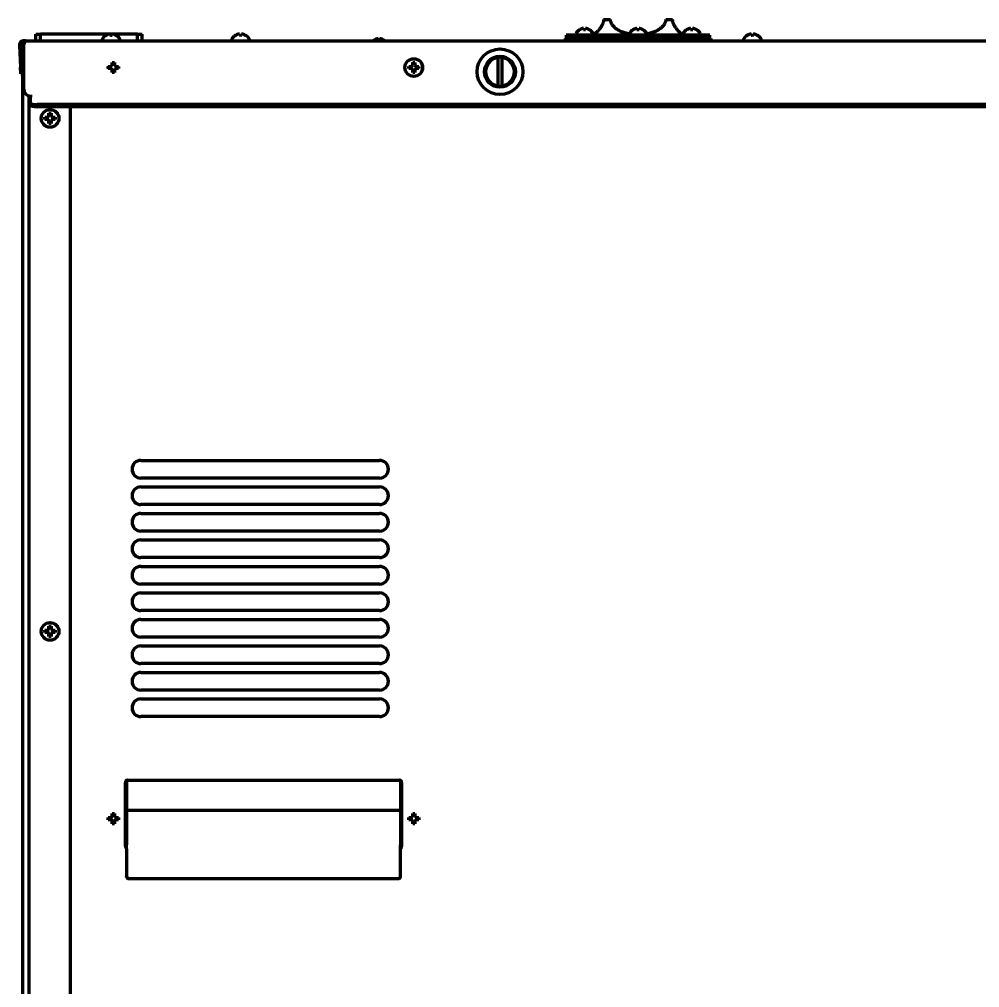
# Model space of a CAD drawing. Header units: inches. Extents: x -2983 to 7024, y 422 to 5529.
# Drawn here: x 6094.1 to 6528.7, y 3511.8 to 3950.1 of the extents above; entities that cross this region are included whole.
import ezdxf

# ---------------------------------------------------------------- set-up
doc = ezdxf.new("R2010")
doc.units = ezdxf.units.IN

msp = doc.modelspace()

# ---------------------------------------------------------------- linework, layer by layer
at = {"linetype": 'Continuous', "lineweight": 70}
for p, q in [((6358.51, 3950.09), (6361.62, 3950.09)), ((6386.62, 3950.09), (6389.74, 3950.09)), ((6347.58, 3945.34), (6347.58, 3945.37)), ((6352.18, 3945.37), (6352.18, 3945.34)), ((6371.82, 3945.34), (6371.82, 3945.37)), ((6376.42, 3945.37), (6376.42, 3945.34)), ((6396.07, 3945.34), (6396.07, 3945.37)), ((6400.67, 3945.37), (6400.67, 3945.34)), ((6097.12, 3940.39), (6096.12, 3940.39)), ((6097.12, 3940.39), (6986.12, 3940.39)), ((6101.62, 3943.39), (6103.62, 3943.39)), ((6101.62, 3940.39), (6101.62, 3943.39)), ((6134.57, 3943.39), (6103.62, 3943.39)), ((6103.62, 3940.39), (6103.62, 3943.39)), ((6131.62, 3940.99), (6131.62, 3940.79)), ((6133.32, 3942.84), (6133.32, 3942.87)), ((6136.12, 3943.39), (6135.12, 3943.39)), ((6147.62, 3943.39), (6136.68, 3943.39)), ((6137.92, 3942.87), (6137.92, 3942.84)), ((6139.62, 3940.79), (6139.62, 3940.99)), ((6147.62, 3943.39), (6149.62, 3943.39)), ((6147.62, 3940.39), (6147.62, 3943.39)), ((6149.62, 3940.39), (6149.62, 3943.39)), ((6190.22, 3940.99), (6190.22, 3940.79)), ((6191.92, 3942.84), (6191.92, 3942.87)), ((6196.52, 3942.87), (6196.52, 3942.84)), ((6198.22, 3940.79), (6198.22, 3940.99)), ((6255, 3940.87), (6255, 3940.89)), ((6256.5, 3940.87), (6256.5, 3941.27)), ((6257.25, 3941.27), (6257.25, 3940.87)), ((6258.75, 3940.89), (6258.75, 3940.87)), ((6357.62, 3941.39), (6341.12, 3941.39)), ((6341.12, 3941.39), (6341.12, 3940.39)), ((6406.62, 3942.89), (6341.62, 3942.89)), ((6341.62, 3942.89), (6341.62, 3941.39)), ((6345.88, 3943.49), (6345.88, 3943.29)), ((6353.88, 3943.29), (6353.88, 3943.49)), ((6354.12, 3943.09), (6354.12, 3942.89)), ((6407.12, 3941.39), (6357.62, 3941.39)), ((6370.12, 3943.49), (6370.12, 3943.29)), ((6378.12, 3943.29), (6378.12, 3943.49)), ((6394.12, 3942.89), (6394.12, 3943.09)), ((6394.37, 3943.49), (6394.37, 3943.29)), ((6402.37, 3943.29), (6402.37, 3943.49)), ((6406.62, 3941.39), (6406.62, 3942.89)), ((6407.12, 3940.39), (6407.12, 3941.39)), ((6421.82, 3940.99), (6421.82, 3940.79)), ((6423.52, 3942.84), (6423.52, 3942.87)), ((6428.12, 3942.87), (6428.12, 3942.84)), ((6429.82, 3940.79), (6429.82, 3940.99)), ((6094.13, 3938.29), (6094.65, 3928.39)), ((6095.13, 3938.34), (6095.64, 3928.44)), ((6095.62, 3938.89), (6096.3, 3938.89)), ((6095.62, 3938.89), (6095.62, 3935.89)), ((6095.62, 3937.29), (6096.12, 3937.29)), ((6095.62, 3928.82), (6095.62, 3937.29)), ((6096.12, 3918.39), (6096.12, 3938.39)), ((6094.8, 3925.39), (6094.65, 3928.39)), ((6095.64, 3928.44), (6095.8, 3925.44)), ((6134.32, 3928.29), (6134.32, 3928.79)), ((6134.32, 3927.79), (6134.32, 3928.29)), ((6138.92, 3928.79), (6138.92, 3928.29)), ((6138.92, 3928.29), (6138.92, 3927.79)), ((6270.32, 3928.29), (6270.32, 3928.79)), ((6270.32, 3927.79), (6270.32, 3928.29)), ((6274.92, 3928.79), (6274.92, 3928.29)), ((6274.92, 3928.29), (6274.92, 3927.79)), ((6094.8, 3925.39), (6095.8, 3925.44)), ((6095.62, 2273.89), (6095.62, 3925.41)), ((6098.42, 3915.47), (6098.42, 2614.49)), ((6099.12, 3915.89), (6099.1, 3915.89)), ((6099.1, 3915.89), (6099.1, 3915.39)), ((6099.12, 3915.89), (6099.12, 3914.93)), ((6099.12, 3912.29), (6099.12, 3914.93)), ((6099.12, 3912.29), (6099.12, 3911.32)), ((6981.12, 3911.51), (6102.12, 3911.51)), ((6981.12, 3910.54), (6102.12, 3910.54)), ((6117.32, 2612.49), (6117.32, 3910.54)), ((6105.72, 3905.29), (6105.72, 3905.79)), ((6105.72, 3904.79), (6105.72, 3905.29)), ((6110.32, 3905.79), (6110.32, 3905.29)), ((6110.32, 3905.29), (6110.32, 3904.79)), ((6149.12, 3750.49), (6257.12, 3750.49)), ((6257.12, 3742.49), (6149.12, 3742.49)), ((6149.12, 3738.49), (6257.12, 3738.49)), ((6257.12, 3730.49), (6149.12, 3730.49)), ((6149.12, 3726.49), (6257.12, 3726.49)), ((6257.12, 3718.49), (6149.12, 3718.49)), ((6149.12, 3714.49), (6257.12, 3714.49)), ((6257.12, 3706.49), (6149.12, 3706.49)), ((6149.12, 3702.49), (6257.12, 3702.49)), ((6257.12, 3694.49), (6149.12, 3694.49)), ((6149.12, 3690.49), (6257.12, 3690.49)), ((6257.12, 3682.49), (6149.12, 3682.49)), ((6149.12, 3678.49), (6257.12, 3678.49)), ((6105.72, 3673.09), (6105.72, 3673.59)), ((6105.72, 3672.59), (6105.72, 3673.09)), ((6110.32, 3673.59), (6110.32, 3673.09)), ((6110.32, 3673.09), (6110.32, 3672.59)), ((6257.12, 3670.49), (6149.12, 3670.49)), ((6149.12, 3666.49), (6257.12, 3666.49)), ((6257.12, 3658.49), (6149.12, 3658.49)), ((6149.12, 3654.49), (6257.12, 3654.49)), ((6257.12, 3646.49), (6149.12, 3646.49)), ((6149.12, 3642.49), (6257.12, 3642.49)), ((6257.12, 3634.49), (6149.12, 3634.49)), ((6142.12, 3575.74), (6142.12, 3604.74)), ((6142.62, 3605.61), (6142.62, 3576.94)), ((6143.12, 3605.74), (6266.12, 3605.74)), ((6266.62, 3605.61), (6266.62, 3576.94)), ((6267.12, 3604.74), (6267.12, 3575.74)), ((6266.62, 3592.07), (6142.62, 3592.07)), ((6134.32, 3588.29), (6134.32, 3588.79)), ((6134.32, 3587.79), (6134.32, 3588.29)), ((6138.92, 3588.79), (6138.92, 3588.29)), ((6138.92, 3588.29), (6138.92, 3587.79)), ((6270.32, 3588.29), (6270.32, 3588.79)), ((6270.32, 3587.79), (6270.32, 3588.29)), ((6274.92, 3588.79), (6274.92, 3588.29)), ((6274.92, 3588.29), (6274.92, 3587.79)), ((6142.62, 3576.93), (6142.62, 3576.5)), ((6142.62, 3574.6), (6142.62, 3576.5)), ((6266.62, 3576.93), (6266.62, 3576.5)), ((6266.62, 3574.6), (6266.62, 3576.5)), ((6142.21, 3575.03), (6142.62, 3575.45)), ((6142.23, 3575.05), (6142.6, 3575.42)), ((6142.62, 3574.6), (6142.62, 3562.22)), ((6267.05, 3575.03), (6266.62, 3575.45)), ((6266.62, 3562.22), (6266.62, 3574.6)), ((6267.02, 3575.05), (6266.65, 3575.42)), ((6142.62, 3562.19), (6142.62, 3562.22)), ((6143.62, 3561.22), (6265.62, 3561.22)), ((6143.62, 3561.19), (6265.62, 3561.19)), ((6266.62, 3562.19), (6266.62, 3562.22))]:
    msp.add_line(p, q, dxfattribs=at)
for centre, radius in [((6311.62, 3926.39), 10.33), ((6272.62, 3928.29), 4), ((6311.62, 3926.39), 7.01), ((6108.02, 3905.29), 4), ((6108.02, 3673.09), 4)]:
    msp.add_circle(centre, radius, dxfattribs=at)
for centre, radius, start, end in [((6350.07, 3941.27), 4.8, 121.3727, 149.6988), ((6349.68, 3941.27), 4.8, 30.3012, 58.6273), ((6374.32, 3941.27), 4.8, 121.3727, 149.6988), ((6373.93, 3941.27), 4.8, 30.3012, 58.6273), ((6398.57, 3941.27), 4.8, 121.3727, 149.6988), ((6398.17, 3941.27), 4.8, 30.3012, 58.6273), ((6096.12, 3938.39), 2, 90, 183), ((6103.87, 3937.64), 3.75, 126.87, 132.8332), ((6132.02, 3940.99), 0.4, 149.6988, 180), ((6132.02, 3940.79), 0.4, 180, 270), ((6135.82, 3938.77), 4.8, 121.3727, 149.6988), ((6135.43, 3938.77), 4.8, 30.3012, 58.6273), ((6139.22, 3940.79), 0.4, 270, 0), ((6139.22, 3940.99), 0.4, 0, 30.3012), ((6190.62, 3940.99), 0.4, 149.6988, 180), ((6190.62, 3940.79), 0.4, 180, 270), ((6194.42, 3938.77), 4.8, 121.3727, 149.6988), ((6194.03, 3938.77), 4.8, 30.3012, 58.6273), ((6197.82, 3940.79), 0.4, 270, 0), ((6197.82, 3940.99), 0.4, 0, 30.3012), ((6256.87, 3937.64), 3.75, 120, 132.8332), ((6256.87, 3937.64), 3.73, 103.5627, 120.1668), ((6256.87, 3937.64), 3.25, 83.3693, 96.6307), ((6256.87, 3937.64), 3.73, 59.8332, 76.4373), ((6256.87, 3937.64), 3.75, 47.1668, 60), ((6346.28, 3943.49), 0.4, 149.6988, 180), ((6346.28, 3943.29), 0.4, 180, 270), ((6353.48, 3943.29), 0.4, 270, 0), ((6353.48, 3943.49), 0.4, 0, 30.3012), ((6370.52, 3943.49), 0.4, 149.6988, 180), ((6370.52, 3943.29), 0.4, 180, 270), ((6377.72, 3943.29), 0.4, 270, 0), ((6377.72, 3943.49), 0.4, 0, 30.3012), ((6394.77, 3943.49), 0.4, 149.6988, 180), ((6394.77, 3943.29), 0.4, 180, 270), ((6401.97, 3943.29), 0.4, 270, 0), ((6401.97, 3943.49), 0.4, 0, 30.3012), ((6422.22, 3940.99), 0.4, 149.6988, 180), ((6422.22, 3940.79), 0.4, 180, 270), ((6426.02, 3938.77), 4.8, 121.3727, 149.6988), ((6425.63, 3938.77), 4.8, 30.3012, 58.6273), ((6429.42, 3940.79), 0.4, 270, 0), ((6429.42, 3940.99), 0.4, 0, 30.3012), ((6096.12, 3938.39), 1, 90, 183), ((6097.62, 3937.29), 2, 145.5637, 180), ((6311.62, 3926.39), 6.5, 98.8499, 261.1501), ((6311.62, 3926.39), 6.57, 81.2466, 98.7534), ((6311.62, 3926.39), 6.5, 278.8499, 81.1501), ((6136.62, 3928.29), 2.25, 166.9331, 193.0781), ((6136.62, 3928.29), 2.25, 347.0794, 13.1512), ((6099.12, 3918.39), 3, 180, 269.618), ((6311.62, 3926.39), 6.57, 261.2466, 278.7534), ((6149.12, 3746.49), 4, 90, 270), ((6257.12, 3746.49), 4, 270, 90), ((6149.12, 3734.49), 4, 90, 270), ((6257.12, 3734.49), 4, 270, 90), ((6149.12, 3722.49), 4, 90, 270), ((6257.12, 3722.49), 4, 270, 90), ((6149.12, 3710.49), 4, 90, 270), ((6257.12, 3710.49), 4, 270, 90), ((6149.12, 3698.49), 4, 90, 270), ((6257.12, 3698.49), 4, 270, 90), ((6149.12, 3686.49), 4, 90, 270), ((6257.12, 3686.49), 4, 270, 90), ((6149.12, 3674.49), 4, 90, 270), ((6257.12, 3674.49), 4, 270, 90), ((6149.12, 3662.49), 4, 90, 270), ((6257.12, 3662.49), 4, 270, 90), ((6149.12, 3650.49), 4, 90, 270), ((6257.12, 3650.49), 4, 270, 90), ((6149.12, 3638.49), 4, 90, 270), ((6257.12, 3638.49), 4, 270, 90), ((6143.12, 3604.74), 1, 90, 180), ((6266.12, 3604.74), 1, 0, 90), ((6143.12, 3575.74), 1, 180, 240.0005), ((6266.12, 3575.74), 1, 300.0023, 0)]:
    msp.add_arc(centre, radius, start, end, dxfattribs=at)
for centre, major_axis, ratio, start_param, end_param in [((6256.25, 3937.64), (0, -3.64), 0.707107, 3.044426, 3.23876), ((6257.5, 3937.64), (0, 3.64), 0.707107, 6.186018, 6.380352), ((6102.12, 3912.29), (-3, 0), 0.258819, 0, 1.570796), ((6102.12, 3911.32), (3, 0), 0.258819, 3.141593, 4.712389), ((6142.61, 3573.45), (0.01, 2), 0.083873, 0.008605, 0.147661), ((6266.63, 3573.45), (-0.01, 2), 0.083873, 6.135524, 6.27458), ((6143.62, 3562.22), (-1, 0), 0.999391, 0, 1.570796), ((6143.62, 3562.19), (1, 0), 0.999391, 3.141593, 4.712389), ((6265.62, 3562.22), (-1, 0), 0.999391, 1.570796, 3.141593), ((6265.62, 3562.19), (1, 0), 0.999391, 4.712389, 6.283185)]:
    msp.add_ellipse(centre, major_axis=major_axis, ratio=ratio, start_param=start_param, end_param=end_param, dxfattribs=at)
for points, knots in [([(6358.51, 3950.09), (6358.51, 3949.92), (6358.5, 3949.75), (6358.47, 3949.41), (6358.44, 3949.24), (6358.4, 3949.04), (6358.39, 3949), (6358.37, 3948.92), (6358.34, 3948.8), (6358.3, 3948.68), (6358.23, 3948.45), (6358.18, 3948.3), (6358.07, 3948.02), (6358.01, 3947.88), (6357.89, 3947.61), (6357.82, 3947.48), (6357.69, 3947.23), (6357.62, 3947.11), (6357.48, 3946.87), (6357.41, 3946.76), (6357.27, 3946.54), (6357.2, 3946.44), (6357.09, 3946.28), (6357.03, 3946.21), (6356.98, 3946.13), (6356.94, 3946.08), (6356.93, 3946.06), (6356.76, 3945.84), (6356.62, 3945.66), (6356.34, 3945.32), (6356.21, 3945.17), (6355.94, 3944.87), (6355.82, 3944.74), (6355.63, 3944.55), (6355.57, 3944.48), (6355.48, 3944.39), (6355.46, 3944.37), (6355.4, 3944.31), (6355.37, 3944.28), (6355.23, 3944.14), (6355.13, 3944.04), (6354.93, 3943.85), (6354.84, 3943.76), (6354.68, 3943.61), (6354.6, 3943.54), (6354.47, 3943.41), (6354.41, 3943.36), (6354.34, 3943.3), (6354.33, 3943.28), (6354.31, 3943.26), (6354.27, 3943.23), (6354.24, 3943.2), (6354.19, 3943.16), (6354.17, 3943.13), (6354.14, 3943.11), (6354.13, 3943.1), (6354.13, 3943.09), (6354.12, 3943.09), (6354.12, 3943.09)], [0, 0, 0, 0, 0.031276, 0.031276, 0.062553, 0.062553, 0.070372, 0.070372, 0.078191, 0.093829, 0.093829, 0.125106, 0.125106, 0.156382, 0.156382, 0.187658, 0.187658, 0.218935, 0.218935, 0.250211, 0.250211, 0.281488, 0.281488, 0.297126, 0.304945, 0.304945, 0.312764, 0.312764, 0.375317, 0.375317, 0.437869, 0.437869, 0.500422, 0.500422, 0.531699, 0.531699, 0.547337, 0.547337, 0.562975, 0.562975, 0.625528, 0.625528, 0.688081, 0.688081, 0.750633, 0.750633, 0.813186, 0.813186, 0.828824, 0.828824, 0.844463, 0.875739, 0.875739, 0.938292, 0.938292, 0.969568, 0.969568, 1, 1, 1, 1]), ([(6370.23, 3943.45), (6370.18, 3943.46), (6370.14, 3943.47), (6369.77, 3943.54), (6369.45, 3943.61), (6368.81, 3943.76), (6368.49, 3943.85), (6367.87, 3944.04), (6367.56, 3944.14), (6367.18, 3944.28), (6367.11, 3944.3), (6366.96, 3944.36), (6366.73, 3944.45), (6366.51, 3944.54), (6366.07, 3944.73), (6365.79, 3944.87), (6365.24, 3945.16), (6364.97, 3945.32), (6364.45, 3945.66), (6364.2, 3945.84), (6363.89, 3946.08), (6363.83, 3946.13), (6363.71, 3946.23), (6363.65, 3946.28), (6363.48, 3946.43), (6363.36, 3946.54), (6363.14, 3946.76), (6363.04, 3946.87), (6362.83, 3947.1), (6362.73, 3947.23), (6362.61, 3947.38), (6362.59, 3947.42), (6362.54, 3947.48), (6362.47, 3947.58), (6362.41, 3947.68), (6362.28, 3947.88), (6362.2, 3948.02), (6362.05, 3948.3), (6361.98, 3948.45), (6361.9, 3948.64), (6361.89, 3948.68), (6361.86, 3948.76), (6361.85, 3948.8), (6361.81, 3948.92), (6361.78, 3949), (6361.72, 3949.24), (6361.68, 3949.41), (6361.65, 3949.62), (6361.65, 3949.66), (6361.64, 3949.75), (6361.64, 3949.79), (6361.63, 3949.92), (6361.62, 3950.01), (6361.62, 3950.09)], [0, 0, 0, 0, 0.011084, 0.011084, 0.093494, 0.093494, 0.175903, 0.175903, 0.258313, 0.258313, 0.278915, 0.278915, 0.299518, 0.340723, 0.340723, 0.423132, 0.423132, 0.505542, 0.505542, 0.587952, 0.587952, 0.608554, 0.608554, 0.629157, 0.629157, 0.670361, 0.670361, 0.711566, 0.711566, 0.752771, 0.752771, 0.763072, 0.763072, 0.773373, 0.793976, 0.793976, 0.835181, 0.835181, 0.876386, 0.876386, 0.886687, 0.886687, 0.896988, 0.896988, 0.91759, 0.91759, 0.958795, 0.958795, 0.969096, 0.969096, 0.979398, 0.979398, 1, 1, 1, 1]), ([(6386.62, 3950.09), (6386.62, 3949.92), (6386.61, 3949.75), (6386.57, 3949.41), (6386.53, 3949.24), (6386.48, 3949.04), (6386.47, 3949), (6386.44, 3948.92), (6386.4, 3948.8), (6386.36, 3948.68), (6386.27, 3948.45), (6386.2, 3948.3), (6386.05, 3948.02), (6385.97, 3947.88), (6385.8, 3947.61), (6385.71, 3947.48), (6385.52, 3947.23), (6385.42, 3947.11), (6385.21, 3946.87), (6385.11, 3946.76), (6384.89, 3946.54), (6384.77, 3946.43), (6384.6, 3946.28), (6384.51, 3946.2), (6384.42, 3946.13), (6384.36, 3946.08), (6384.33, 3946.06), (6384.06, 3945.84), (6383.8, 3945.66), (6383.28, 3945.32), (6383.01, 3945.17), (6382.46, 3944.87), (6382.18, 3944.74), (6381.74, 3944.54), (6381.6, 3944.48), (6381.37, 3944.39), (6381.3, 3944.36), (6381.15, 3944.31), (6381.07, 3944.28), (6380.69, 3944.14), (6380.38, 3944.04), (6379.76, 3943.85), (6379.44, 3943.76), (6378.8, 3943.61), (6378.48, 3943.54), (6378.12, 3943.47), (6378.09, 3943.46), (6378.05, 3943.45)], [0, 0, 0, 0, 0.041322, 0.041322, 0.082645, 0.082645, 0.092975, 0.092975, 0.103306, 0.123967, 0.123967, 0.165289, 0.165289, 0.206612, 0.206612, 0.247934, 0.247934, 0.289256, 0.289256, 0.330579, 0.330579, 0.371901, 0.371901, 0.392562, 0.402893, 0.402893, 0.413223, 0.413223, 0.495868, 0.495868, 0.578512, 0.578512, 0.661157, 0.661157, 0.702479, 0.702479, 0.72314, 0.72314, 0.743802, 0.743802, 0.826446, 0.826446, 0.909091, 0.909091, 0.991736, 0.991736, 1, 1, 1, 1]), ([(6394.12, 3943.09), (6394.12, 3943.09), (6394.12, 3943.09), (6394.12, 3943.09), (6394.11, 3943.1), (6394.08, 3943.13), (6394.03, 3943.18), (6393.94, 3943.26), (6393.84, 3943.36), (6393.78, 3943.41), (6393.68, 3943.51), (6393.64, 3943.54), (6393.59, 3943.59), (6393.57, 3943.61), (6393.53, 3943.65), (6393.51, 3943.67), (6393.4, 3943.77), (6393.31, 3943.85), (6393.12, 3944.04), (6393.02, 3944.14), (6392.8, 3944.36), (6392.68, 3944.48), (6392.44, 3944.73), (6392.31, 3944.87), (6392.11, 3945.09), (6392.05, 3945.16), (6391.94, 3945.28), (6391.91, 3945.32), (6391.84, 3945.4), (6391.8, 3945.45), (6391.63, 3945.66), (6391.49, 3945.84), (6391.27, 3946.13), (6391.2, 3946.23), (6391.06, 3946.43), (6390.98, 3946.54), (6390.88, 3946.7), (6390.84, 3946.76), (6390.77, 3946.87), (6390.74, 3946.93), (6390.63, 3947.11), (6390.56, 3947.23), (6390.43, 3947.48), (6390.36, 3947.61), (6390.24, 3947.87), (6390.18, 3948.01), (6390.11, 3948.19), (6390.1, 3948.23), (6390.07, 3948.3), (6390.05, 3948.34), (6390.02, 3948.45), (6389.99, 3948.53), (6389.92, 3948.76), (6389.88, 3948.92), (6389.83, 3949.16), (6389.81, 3949.24), (6389.79, 3949.37), (6389.79, 3949.41), (6389.77, 3949.49), (6389.77, 3949.54), (6389.75, 3949.75), (6389.74, 3949.92), (6389.74, 3950.09)], [0, 0, 0, 0, 0.000843, 0.000843, 0.06329, 0.06329, 0.125738, 0.188185, 0.188185, 0.250632, 0.250632, 0.281856, 0.281856, 0.297468, 0.297468, 0.31308, 0.31308, 0.375527, 0.375527, 0.437974, 0.437974, 0.500422, 0.500422, 0.562869, 0.562869, 0.594092, 0.594092, 0.609704, 0.609704, 0.625316, 0.625316, 0.687763, 0.687763, 0.718987, 0.718987, 0.750211, 0.750211, 0.765823, 0.765823, 0.781434, 0.781434, 0.812658, 0.812658, 0.843882, 0.843882, 0.875105, 0.875105, 0.882911, 0.882911, 0.890717, 0.890717, 0.906329, 0.906329, 0.937553, 0.937553, 0.953165, 0.953165, 0.96097, 0.96097, 0.968776, 0.968776, 1, 1, 1, 1]), ([(6349.38, 3945.34), (6349.38, 3945.46), (6349.38, 3945.57), (6349.38, 3945.71), (6349.38, 3945.75), (6349.38, 3945.82), (6349.38, 3945.86), (6349.38, 3945.89)], [0, 0, 0, 0, 0.5, 0.5, 0.75, 0.75, 1, 1, 1, 1]), ([(6352.18, 3945.34), (6351.97, 3945.46), (6351.76, 3945.57), (6351.44, 3945.71), (6351.33, 3945.75), (6351.1, 3945.82), (6350.99, 3945.86), (6350.88, 3945.89)], [0, 0, 0, 0, 0.5, 0.5, 0.75, 0.75, 1, 1, 1, 1]), ([(6373.62, 3945.34), (6373.62, 3945.46), (6373.62, 3945.57), (6373.62, 3945.71), (6373.62, 3945.75), (6373.62, 3945.82), (6373.62, 3945.86), (6373.62, 3945.89)], [0, 0, 0, 0, 0.5, 0.5, 0.75, 0.75, 1, 1, 1, 1]), ([(6376.42, 3945.34), (6376.22, 3945.46), (6376.01, 3945.57), (6375.69, 3945.71), (6375.58, 3945.75), (6375.35, 3945.82), (6375.24, 3945.86), (6375.12, 3945.89)], [0, 0, 0, 0, 0.5, 0.5, 0.75, 0.75, 1, 1, 1, 1]), ([(6397.87, 3945.34), (6397.87, 3945.46), (6397.87, 3945.57), (6397.87, 3945.71), (6397.87, 3945.75), (6397.87, 3945.82), (6397.87, 3945.86), (6397.87, 3945.89)], [0, 0, 0, 0, 0.5, 0.5, 0.75, 0.75, 1, 1, 1, 1]), ([(6400.67, 3945.34), (6400.47, 3945.46), (6400.26, 3945.57), (6399.94, 3945.71), (6399.83, 3945.75), (6399.6, 3945.82), (6399.49, 3945.86), (6399.37, 3945.89)], [0, 0, 0, 0, 0.5, 0.5, 0.75, 0.75, 1, 1, 1, 1]), ([(6135.12, 3942.84), (6135.12, 3942.96), (6135.12, 3943.07), (6135.12, 3943.21), (6135.12, 3943.25), (6135.12, 3943.32), (6135.12, 3943.36), (6135.12, 3943.39)], [0, 0, 0, 0, 0.5, 0.5, 0.75, 0.75, 1, 1, 1, 1]), ([(6137.92, 3942.84), (6137.72, 3942.96), (6137.51, 3943.07), (6137.19, 3943.21), (6137.08, 3943.25), (6136.85, 3943.32), (6136.74, 3943.36), (6136.62, 3943.39)], [0, 0, 0, 0, 0.5, 0.5, 0.75, 0.75, 1, 1, 1, 1]), ([(6193.72, 3942.84), (6193.72, 3942.96), (6193.72, 3943.07), (6193.72, 3943.21), (6193.72, 3943.25), (6193.72, 3943.32), (6193.72, 3943.36), (6193.72, 3943.39)], [0, 0, 0, 0, 0.5, 0.5, 0.75, 0.75, 1, 1, 1, 1]), ([(6196.52, 3942.84), (6196.32, 3942.96), (6196.11, 3943.07), (6195.79, 3943.21), (6195.68, 3943.25), (6195.45, 3943.32), (6195.34, 3943.36), (6195.22, 3943.39)], [0, 0, 0, 0, 0.5, 0.5, 0.75, 0.75, 1, 1, 1, 1]), ([(6425.32, 3942.84), (6425.32, 3942.96), (6425.32, 3943.07), (6425.32, 3943.21), (6425.32, 3943.25), (6425.32, 3943.32), (6425.32, 3943.36), (6425.32, 3943.39)], [0, 0, 0, 0, 0.5, 0.5, 0.75, 0.75, 1, 1, 1, 1]), ([(6428.12, 3942.84), (6427.92, 3942.96), (6427.71, 3943.07), (6427.39, 3943.21), (6427.28, 3943.25), (6427.05, 3943.32), (6426.94, 3943.36), (6426.82, 3943.39)], [0, 0, 0, 0, 0.5, 0.5, 0.75, 0.75, 1, 1, 1, 1]), ([(6134.32, 3928.79), (6134.53, 3928.79), (6134.74, 3928.79), (6135.06, 3928.79), (6135.17, 3928.79), (6135.4, 3928.79), (6135.51, 3928.79), (6135.62, 3928.79)], [0, 0, 0, 0, 0.5, 0.5, 0.75, 0.75, 1, 1, 1, 1]), ([(6136.12, 3925.99), (6136.12, 3926.2), (6136.12, 3926.41), (6136.12, 3926.73), (6136.12, 3926.84), (6136.12, 3927.06), (6136.12, 3927.18), (6136.12, 3927.29)], [0, 0, 0, 0, 0.5, 0.5, 0.75, 0.75, 1, 1, 1, 1]), ([(6137.12, 3930.59), (6137.12, 3930.39), (6137.12, 3930.18), (6137.12, 3929.86), (6137.12, 3929.75), (6137.12, 3929.52), (6137.12, 3929.41), (6137.12, 3929.29)], [0, 0, 0, 0, 0.5, 0.5, 0.75, 0.75, 1, 1, 1, 1]), ([(6138.92, 3927.79), (6138.72, 3927.79), (6138.51, 3927.79), (6138.19, 3927.79), (6138.08, 3927.79), (6137.85, 3927.79), (6137.74, 3927.79), (6137.62, 3927.79)], [0, 0, 0, 0, 0.5, 0.5, 0.75, 0.75, 1, 1, 1, 1]), ([(6270.32, 3928.79), (6270.53, 3928.79), (6270.74, 3928.79), (6271.06, 3928.79), (6271.17, 3928.79), (6271.4, 3928.79), (6271.51, 3928.79), (6271.62, 3928.79)], [0, 0, 0, 0, 0.5, 0.5, 0.75, 0.75, 1, 1, 1, 1]), ([(6272.12, 3925.99), (6272.12, 3926.19), (6272.12, 3926.4), (6272.12, 3926.73), (6272.12, 3926.84), (6272.12, 3927.06), (6272.12, 3927.18), (6272.12, 3927.29)], [0, 0, 0, 0, 0.5, 0.5, 0.75, 0.75, 1, 1, 1, 1]), ([(6273.12, 3930.59), (6273.12, 3930.39), (6273.12, 3930.18), (6273.12, 3929.85), (6273.12, 3929.74), (6273.12, 3929.52), (6273.12, 3929.41), (6273.12, 3929.29)], [0, 0, 0, 0, 0.5, 0.5, 0.75, 0.75, 1, 1, 1, 1]), ([(6274.92, 3927.79), (6274.72, 3927.79), (6274.51, 3927.79), (6274.19, 3927.79), (6274.08, 3927.79), (6273.85, 3927.79), (6273.74, 3927.79), (6273.62, 3927.79)], [0, 0, 0, 0, 0.5, 0.5, 0.75, 0.75, 1, 1, 1, 1]), ([(6105.72, 3905.79), (6105.93, 3905.79), (6106.14, 3905.79), (6106.46, 3905.79), (6106.57, 3905.79), (6106.8, 3905.79), (6106.91, 3905.79), (6107.02, 3905.79)], [0, 0, 0, 0, 0.5, 0.5, 0.75, 0.75, 1, 1, 1, 1]), ([(6108.52, 3907.59), (6108.52, 3907.39), (6108.52, 3907.18), (6108.52, 3906.85), (6108.52, 3906.74), (6108.52, 3906.52), (6108.52, 3906.41), (6108.52, 3906.29)], [0, 0, 0, 0, 0.5, 0.5, 0.75, 0.75, 1, 1, 1, 1]), ([(6107.52, 3902.99), (6107.52, 3903.19), (6107.52, 3903.4), (6107.52, 3903.73), (6107.52, 3903.84), (6107.52, 3904.06), (6107.52, 3904.18), (6107.52, 3904.29)], [0, 0, 0, 0, 0.5, 0.5, 0.75, 0.75, 1, 1, 1, 1]), ([(6110.32, 3904.79), (6110.12, 3904.79), (6109.91, 3904.79), (6109.59, 3904.79), (6109.48, 3904.79), (6109.25, 3904.79), (6109.14, 3904.79), (6109.02, 3904.79)], [0, 0, 0, 0, 0.5, 0.5, 0.75, 0.75, 1, 1, 1, 1]), ([(6105.72, 3673.59), (6105.93, 3673.59), (6106.14, 3673.59), (6106.46, 3673.59), (6106.57, 3673.59), (6106.8, 3673.59), (6106.91, 3673.59), (6107.02, 3673.59)], [0, 0, 0, 0, 0.5, 0.5, 0.75, 0.75, 1, 1, 1, 1]), ([(6108.52, 3675.39), (6108.52, 3675.19), (6108.52, 3674.98), (6108.52, 3674.65), (6108.52, 3674.54), (6108.52, 3674.32), (6108.52, 3674.21), (6108.52, 3674.09)], [0, 0, 0, 0, 0.5, 0.5, 0.75, 0.75, 1, 1, 1, 1]), ([(6107.52, 3670.79), (6107.52, 3670.99), (6107.52, 3671.2), (6107.52, 3671.53), (6107.52, 3671.64), (6107.52, 3671.86), (6107.52, 3671.98), (6107.52, 3672.09)], [0, 0, 0, 0, 0.5, 0.5, 0.75, 0.75, 1, 1, 1, 1]), ([(6110.32, 3672.59), (6110.12, 3672.59), (6109.91, 3672.59), (6109.59, 3672.59), (6109.48, 3672.59), (6109.25, 3672.59), (6109.14, 3672.59), (6109.02, 3672.59)], [0, 0, 0, 0, 0.5, 0.5, 0.75, 0.75, 1, 1, 1, 1]), ([(6137.12, 3590.59), (6137.12, 3590.39), (6137.12, 3590.18), (6137.12, 3589.86), (6137.12, 3589.75), (6137.12, 3589.52), (6137.12, 3589.41), (6137.12, 3589.29)], [0, 0, 0, 0, 0.5, 0.5, 0.75, 0.75, 1, 1, 1, 1]), ([(6273.12, 3590.59), (6273.12, 3590.39), (6273.12, 3590.18), (6273.12, 3589.86), (6273.12, 3589.75), (6273.12, 3589.52), (6273.12, 3589.41), (6273.12, 3589.29)], [0, 0, 0, 0, 0.5, 0.5, 0.75, 0.75, 1, 1, 1, 1]), ([(6134.32, 3588.79), (6134.53, 3588.79), (6134.74, 3588.79), (6135.06, 3588.79), (6135.17, 3588.79), (6135.4, 3588.79), (6135.51, 3588.79), (6135.62, 3588.79)], [0, 0, 0, 0, 0.5, 0.5, 0.75, 0.75, 1, 1, 1, 1]), ([(6136.12, 3585.99), (6136.12, 3586.2), (6136.12, 3586.41), (6136.12, 3586.73), (6136.12, 3586.84), (6136.12, 3587.06), (6136.12, 3587.18), (6136.12, 3587.29)], [0, 0, 0, 0, 0.5, 0.5, 0.75, 0.75, 1, 1, 1, 1]), ([(6138.92, 3587.79), (6138.72, 3587.79), (6138.51, 3587.79), (6138.19, 3587.79), (6138.08, 3587.79), (6137.85, 3587.79), (6137.74, 3587.79), (6137.62, 3587.79)], [0, 0, 0, 0, 0.5, 0.5, 0.75, 0.75, 1, 1, 1, 1]), ([(6270.32, 3588.79), (6270.53, 3588.79), (6270.74, 3588.79), (6271.06, 3588.79), (6271.17, 3588.79), (6271.4, 3588.79), (6271.51, 3588.79), (6271.62, 3588.79)], [0, 0, 0, 0, 0.5, 0.5, 0.75, 0.75, 1, 1, 1, 1]), ([(6272.12, 3585.99), (6272.12, 3586.2), (6272.12, 3586.41), (6272.12, 3586.73), (6272.12, 3586.84), (6272.12, 3587.06), (6272.12, 3587.18), (6272.12, 3587.29)], [0, 0, 0, 0, 0.5, 0.5, 0.75, 0.75, 1, 1, 1, 1]), ([(6274.92, 3587.79), (6274.72, 3587.79), (6274.51, 3587.79), (6274.19, 3587.79), (6274.08, 3587.79), (6273.85, 3587.79), (6273.74, 3587.79), (6273.62, 3587.79)], [0, 0, 0, 0, 0.5, 0.5, 0.75, 0.75, 1, 1, 1, 1])]:
    msp.add_open_spline(points, degree=3, knots=knots, dxfattribs=at)
for points in [[(6348.88, 3945.89), (6348.82, 3945.87), (6348.71, 3945.84), (6348.55, 3945.79), (6348.39, 3945.74), (6348.24, 3945.68), (6348.09, 3945.61), (6347.93, 3945.54), (6347.76, 3945.45), (6347.64, 3945.38), (6347.58, 3945.34)], [(6349.38, 3945.89), (6349.35, 3945.89), (6349.3, 3945.9), (6349.22, 3945.9), (6349.15, 3945.9), (6349.08, 3945.9), (6349.01, 3945.9), (6348.94, 3945.9), (6348.9, 3945.89), (6348.88, 3945.89)], [(6350.38, 3945.34), (6350.21, 3945.36), (6349.88, 3945.38), (6349.54, 3945.36), (6349.38, 3945.34)], [(6350.88, 3945.89), (6350.85, 3945.89), (6350.8, 3945.9), (6350.73, 3945.9), (6350.66, 3945.9), (6350.59, 3945.9), (6350.52, 3945.9), (6350.45, 3945.9), (6350.4, 3945.89), (6350.38, 3945.89)], [(6350.38, 3945.89), (6350.38, 3945.87), (6350.38, 3945.84), (6350.38, 3945.79), (6350.38, 3945.74), (6350.38, 3945.68), (6350.38, 3945.61), (6350.38, 3945.54), (6350.38, 3945.45), (6350.38, 3945.38), (6350.38, 3945.34)], [(6373.12, 3945.89), (6373.07, 3945.87), (6372.96, 3945.84), (6372.8, 3945.79), (6372.64, 3945.74), (6372.49, 3945.68), (6372.33, 3945.61), (6372.18, 3945.54), (6372.01, 3945.45), (6371.89, 3945.38), (6371.82, 3945.34)], [(6373.62, 3945.89), (6373.6, 3945.89), (6373.55, 3945.9), (6373.47, 3945.9), (6373.4, 3945.9), (6373.33, 3945.9), (6373.26, 3945.9), (6373.19, 3945.9), (6373.15, 3945.89), (6373.12, 3945.89)], [(6374.62, 3945.34), (6374.46, 3945.36), (6374.12, 3945.38), (6373.79, 3945.36), (6373.62, 3945.34)], [(6375.12, 3945.89), (6375.1, 3945.89), (6375.05, 3945.9), (6374.98, 3945.9), (6374.91, 3945.9), (6374.84, 3945.9), (6374.77, 3945.9), (6374.7, 3945.9), (6374.65, 3945.89), (6374.62, 3945.89)], [(6374.62, 3945.89), (6374.62, 3945.87), (6374.62, 3945.84), (6374.62, 3945.79), (6374.62, 3945.74), (6374.62, 3945.68), (6374.62, 3945.61), (6374.62, 3945.54), (6374.62, 3945.45), (6374.62, 3945.38), (6374.62, 3945.34)], [(6397.37, 3945.89), (6397.32, 3945.87), (6397.21, 3945.84), (6397.05, 3945.79), (6396.89, 3945.74), (6396.73, 3945.68), (6396.58, 3945.61), (6396.43, 3945.54), (6396.26, 3945.45), (6396.14, 3945.38), (6396.07, 3945.34)], [(6397.87, 3945.89), (6397.85, 3945.89), (6397.8, 3945.9), (6397.72, 3945.9), (6397.65, 3945.9), (6397.58, 3945.9), (6397.51, 3945.9), (6397.44, 3945.9), (6397.4, 3945.89), (6397.37, 3945.89)], [(6398.87, 3945.34), (6398.71, 3945.36), (6398.37, 3945.38), (6398.04, 3945.36), (6397.87, 3945.34)], [(6399.37, 3945.89), (6399.35, 3945.89), (6399.3, 3945.9), (6399.23, 3945.9), (6399.16, 3945.9), (6399.09, 3945.9), (6399.02, 3945.9), (6398.94, 3945.9), (6398.9, 3945.89), (6398.87, 3945.89)], [(6398.87, 3945.89), (6398.87, 3945.87), (6398.87, 3945.84), (6398.87, 3945.79), (6398.87, 3945.74), (6398.87, 3945.68), (6398.87, 3945.61), (6398.87, 3945.54), (6398.87, 3945.45), (6398.87, 3945.38), (6398.87, 3945.34)], [(6096.12, 3938.39), (6096.15, 3938.46), (6096.19, 3938.6), (6096.26, 3938.81), (6096.32, 3939.01), (6096.39, 3939.21), (6096.46, 3939.39), (6096.52, 3939.57), (6096.59, 3939.73), (6096.66, 3939.88), (6096.72, 3940.01), (6096.79, 3940.13), (6096.86, 3940.22), (6096.92, 3940.3), (6096.99, 3940.35), (6097.06, 3940.38), (6097.1, 3940.39), (6097.12, 3940.39)], [(6134.62, 3943.39), (6134.57, 3943.37), (6134.46, 3943.34), (6134.3, 3943.29), (6134.14, 3943.24), (6133.99, 3943.18), (6133.83, 3943.11), (6133.68, 3943.04), (6133.51, 3942.95), (6133.39, 3942.88), (6133.32, 3942.84)], [(6135.12, 3943.39), (6135.1, 3943.39), (6135.05, 3943.4), (6134.97, 3943.4), (6134.9, 3943.4), (6134.83, 3943.4), (6134.76, 3943.4), (6134.69, 3943.4), (6134.65, 3943.39), (6134.62, 3943.39)], [(6136.12, 3942.84), (6135.96, 3942.86), (6135.62, 3942.88), (6135.29, 3942.86), (6135.12, 3942.84)], [(6136.62, 3943.39), (6136.6, 3943.39), (6136.55, 3943.4), (6136.48, 3943.4), (6136.41, 3943.4), (6136.34, 3943.4), (6136.27, 3943.4), (6136.2, 3943.4), (6136.15, 3943.39), (6136.12, 3943.39)], [(6136.12, 3943.39), (6136.12, 3943.37), (6136.12, 3943.34), (6136.12, 3943.29), (6136.12, 3943.24), (6136.12, 3943.18), (6136.12, 3943.11), (6136.12, 3943.04), (6136.12, 3942.95), (6136.12, 3942.88), (6136.12, 3942.84)], [(6193.22, 3943.39), (6193.17, 3943.37), (6193.06, 3943.34), (6192.9, 3943.29), (6192.74, 3943.24), (6192.59, 3943.18), (6192.43, 3943.11), (6192.28, 3943.04), (6192.11, 3942.95), (6191.99, 3942.88), (6191.92, 3942.84)], [(6193.72, 3943.39), (6193.7, 3943.39), (6193.65, 3943.4), (6193.57, 3943.4), (6193.5, 3943.4), (6193.43, 3943.4), (6193.36, 3943.4), (6193.29, 3943.4), (6193.25, 3943.39), (6193.22, 3943.39)], [(6194.72, 3942.84), (6194.56, 3942.86), (6194.22, 3942.88), (6193.89, 3942.86), (6193.72, 3942.84)], [(6195.22, 3943.39), (6195.2, 3943.39), (6195.15, 3943.4), (6195.08, 3943.4), (6195.01, 3943.4), (6194.94, 3943.4), (6194.87, 3943.4), (6194.8, 3943.4), (6194.75, 3943.39), (6194.72, 3943.39)], [(6194.72, 3943.39), (6194.72, 3943.37), (6194.72, 3943.34), (6194.72, 3943.29), (6194.72, 3943.24), (6194.72, 3943.18), (6194.72, 3943.11), (6194.72, 3943.04), (6194.72, 3942.95), (6194.72, 3942.88), (6194.72, 3942.84)], [(6424.82, 3943.39), (6424.77, 3943.37), (6424.66, 3943.34), (6424.5, 3943.29), (6424.34, 3943.24), (6424.19, 3943.18), (6424.03, 3943.11), (6423.88, 3943.04), (6423.71, 3942.95), (6423.59, 3942.88), (6423.52, 3942.84)], [(6425.32, 3943.39), (6425.3, 3943.39), (6425.25, 3943.4), (6425.17, 3943.4), (6425.1, 3943.4), (6425.03, 3943.4), (6424.96, 3943.4), (6424.89, 3943.4), (6424.85, 3943.39), (6424.82, 3943.39)], [(6426.32, 3942.84), (6426.16, 3942.86), (6425.82, 3942.88), (6425.49, 3942.86), (6425.32, 3942.84)], [(6426.82, 3943.39), (6426.8, 3943.39), (6426.75, 3943.4), (6426.68, 3943.4), (6426.61, 3943.4), (6426.54, 3943.4), (6426.47, 3943.4), (6426.4, 3943.4), (6426.35, 3943.39), (6426.32, 3943.39)], [(6426.32, 3943.39), (6426.32, 3943.37), (6426.32, 3943.34), (6426.32, 3943.29), (6426.32, 3943.24), (6426.32, 3943.18), (6426.32, 3943.11), (6426.32, 3943.04), (6426.32, 3942.95), (6426.32, 3942.88), (6426.32, 3942.84)], [(6310.62, 3932.81), (6310.62, 3932.55), (6310.62, 3932.04), (6310.62, 3931.33), (6310.62, 3930.68), (6310.62, 3930.08), (6310.62, 3929.52), (6310.62, 3929.02), (6310.62, 3928.55), (6310.62, 3928.14), (6310.62, 3927.76), (6310.62, 3927.43), (6310.62, 3927.14), (6310.62, 3926.88), (6310.62, 3926.64), (6310.62, 3926.39), (6310.62, 3926.14), (6310.62, 3925.9), (6310.62, 3925.65), (6310.62, 3925.35), (6310.62, 3925.02), (6310.62, 3924.65), (6310.62, 3924.23), (6310.62, 3923.77), (6310.62, 3923.26), (6310.62, 3922.71), (6310.62, 3922.11), (6310.62, 3921.46), (6310.62, 3920.75), (6310.62, 3920.24), (6310.62, 3919.97)], [(6312.62, 3919.97), (6312.62, 3920.24), (6312.62, 3920.75), (6312.62, 3921.46), (6312.62, 3922.11), (6312.62, 3922.71), (6312.62, 3923.26), (6312.62, 3923.77), (6312.62, 3924.23), (6312.62, 3924.65), (6312.62, 3925.02), (6312.62, 3925.36), (6312.62, 3925.65), (6312.62, 3925.9), (6312.62, 3926.15), (6312.62, 3926.39), (6312.62, 3926.64), (6312.62, 3926.88), (6312.62, 3927.14), (6312.62, 3927.43), (6312.62, 3927.76), (6312.62, 3928.14), (6312.62, 3928.56), (6312.62, 3929.02), (6312.62, 3929.52), (6312.62, 3930.08), (6312.62, 3930.68), (6312.62, 3931.33), (6312.62, 3932.04), (6312.62, 3932.55), (6312.62, 3932.81)], [(6135.62, 3927.79), (6135.57, 3927.79), (6135.46, 3927.79), (6135.3, 3927.79), (6135.14, 3927.79), (6134.99, 3927.79), (6134.83, 3927.79), (6134.68, 3927.79), (6134.51, 3927.79), (6134.39, 3927.79), (6134.32, 3927.79)], [(6135.62, 3928.79), (6135.65, 3928.82), (6135.7, 3928.86), (6135.77, 3928.94), (6135.84, 3929.01), (6135.91, 3929.08), (6135.98, 3929.15), (6136.05, 3929.22), (6136.1, 3929.27), (6136.12, 3929.29)], [(6136.12, 3927.29), (6136.1, 3927.32), (6136.05, 3927.37), (6135.97, 3927.44), (6135.9, 3927.52), (6135.83, 3927.59), (6135.76, 3927.66), (6135.69, 3927.72), (6135.65, 3927.77), (6135.62, 3927.79)], [(6136.12, 3929.29), (6136.12, 3929.35), (6136.12, 3929.46), (6136.12, 3929.62), (6136.12, 3929.78), (6136.12, 3929.93), (6136.12, 3930.08), (6136.12, 3930.24), (6136.12, 3930.41), (6136.12, 3930.53), (6136.12, 3930.59)], [(6136.12, 3930.59), (6136.29, 3930.59), (6136.62, 3930.59), (6136.96, 3930.59), (6137.12, 3930.59)], [(6137.12, 3929.29), (6137.15, 3929.27), (6137.2, 3929.22), (6137.28, 3929.14), (6137.35, 3929.07), (6137.42, 3929), (6137.49, 3928.93), (6137.56, 3928.86), (6137.6, 3928.82), (6137.62, 3928.79)], [(6137.62, 3927.79), (6137.6, 3927.77), (6137.55, 3927.72), (6137.48, 3927.65), (6137.41, 3927.58), (6137.34, 3927.51), (6137.27, 3927.44), (6137.2, 3927.36), (6137.15, 3927.32), (6137.12, 3927.29)], [(6137.12, 3927.29), (6137.12, 3927.24), (6137.12, 3927.13), (6137.12, 3926.97), (6137.12, 3926.81), (6137.12, 3926.66), (6137.12, 3926.5), (6137.12, 3926.35), (6137.12, 3926.18), (6137.12, 3926.06), (6137.12, 3925.99)], [(6137.62, 3928.79), (6137.68, 3928.79), (6137.79, 3928.79), (6137.95, 3928.79), (6138.11, 3928.79), (6138.26, 3928.79), (6138.41, 3928.79), (6138.57, 3928.79), (6138.74, 3928.79), (6138.86, 3928.79), (6138.92, 3928.79)], [(6271.62, 3927.79), (6271.57, 3927.79), (6271.46, 3927.79), (6271.3, 3927.79), (6271.14, 3927.79), (6270.99, 3927.79), (6270.83, 3927.79), (6270.68, 3927.79), (6270.51, 3927.79), (6270.39, 3927.79), (6270.32, 3927.79)], [(6271.62, 3928.79), (6271.65, 3928.82), (6271.7, 3928.86), (6271.77, 3928.93), (6271.84, 3929.01), (6271.91, 3929.08), (6271.98, 3929.15), (6272.05, 3929.22), (6272.1, 3929.27), (6272.12, 3929.29)], [(6272.12, 3927.29), (6272.1, 3927.32), (6272.05, 3927.37), (6271.97, 3927.44), (6271.9, 3927.51), (6271.83, 3927.58), (6271.76, 3927.65), (6271.69, 3927.72), (6271.65, 3927.77), (6271.62, 3927.79)], [(6272.12, 3929.29), (6272.12, 3929.35), (6272.12, 3929.45), (6272.12, 3929.62), (6272.12, 3929.77), (6272.12, 3929.93), (6272.12, 3930.08), (6272.12, 3930.24), (6272.12, 3930.4), (6272.12, 3930.53), (6272.12, 3930.59)], [(6272.12, 3930.59), (6272.29, 3930.59), (6272.62, 3930.59), (6272.96, 3930.59), (6273.12, 3930.59)], [(6273.12, 3929.29), (6273.15, 3929.27), (6273.2, 3929.21), (6273.28, 3929.14), (6273.35, 3929.07), (6273.42, 3929), (6273.49, 3928.93), (6273.56, 3928.86), (6273.6, 3928.82), (6273.62, 3928.79)], [(6273.62, 3927.79), (6273.6, 3927.77), (6273.55, 3927.72), (6273.48, 3927.65), (6273.41, 3927.58), (6273.34, 3927.51), (6273.27, 3927.44), (6273.2, 3927.36), (6273.15, 3927.32), (6273.12, 3927.29)], [(6273.12, 3927.29), (6273.12, 3927.24), (6273.12, 3927.13), (6273.12, 3926.97), (6273.12, 3926.81), (6273.12, 3926.65), (6273.12, 3926.5), (6273.12, 3926.35), (6273.12, 3926.18), (6273.12, 3926.06), (6273.12, 3925.99)], [(6273.62, 3928.79), (6273.68, 3928.79), (6273.79, 3928.79), (6273.95, 3928.79), (6274.11, 3928.79), (6274.26, 3928.79), (6274.41, 3928.79), (6274.57, 3928.79), (6274.74, 3928.79), (6274.86, 3928.79), (6274.92, 3928.79)], [(6137.12, 3925.99), (6136.96, 3925.99), (6136.62, 3925.99), (6136.29, 3925.99), (6136.12, 3925.99)], [(6273.12, 3925.99), (6272.96, 3925.99), (6272.62, 3925.99), (6272.29, 3925.99), (6272.12, 3925.99)], [(6107.02, 3905.79), (6107.05, 3905.82), (6107.1, 3905.86), (6107.17, 3905.93), (6107.24, 3906.01), (6107.31, 3906.08), (6107.38, 3906.15), (6107.45, 3906.22), (6107.5, 3906.27), (6107.52, 3906.29)], [(6107.52, 3906.29), (6107.52, 3906.35), (6107.52, 3906.45), (6107.52, 3906.62), (6107.52, 3906.77), (6107.52, 3906.93), (6107.52, 3907.08), (6107.52, 3907.24), (6107.52, 3907.4), (6107.52, 3907.53), (6107.52, 3907.59)], [(6107.52, 3907.59), (6107.69, 3907.59), (6108.02, 3907.59), (6108.36, 3907.59), (6108.52, 3907.59)], [(6108.52, 3906.29), (6108.55, 3906.27), (6108.6, 3906.21), (6108.68, 3906.14), (6108.75, 3906.07), (6108.82, 3906), (6108.89, 3905.93), (6108.96, 3905.86), (6109, 3905.82), (6109.02, 3905.79)], [(6109.02, 3905.79), (6109.08, 3905.79), (6109.19, 3905.79), (6109.35, 3905.79), (6109.51, 3905.79), (6109.66, 3905.79), (6109.81, 3905.79), (6109.97, 3905.79), (6110.14, 3905.79), (6110.26, 3905.79), (6110.32, 3905.79)], [(6107.02, 3904.79), (6106.97, 3904.79), (6106.86, 3904.79), (6106.7, 3904.79), (6106.54, 3904.79), (6106.39, 3904.79), (6106.23, 3904.79), (6106.08, 3904.79), (6105.91, 3904.79), (6105.79, 3904.79), (6105.72, 3904.79)], [(6107.52, 3904.29), (6107.5, 3904.32), (6107.45, 3904.37), (6107.37, 3904.44), (6107.3, 3904.51), (6107.23, 3904.58), (6107.16, 3904.65), (6107.09, 3904.72), (6107.05, 3904.77), (6107.02, 3904.79)], [(6108.52, 3902.99), (6108.36, 3902.99), (6108.02, 3902.99), (6107.69, 3902.99), (6107.52, 3902.99)], [(6109.02, 3904.79), (6109, 3904.77), (6108.95, 3904.72), (6108.88, 3904.65), (6108.81, 3904.58), (6108.74, 3904.51), (6108.67, 3904.44), (6108.6, 3904.36), (6108.55, 3904.32), (6108.52, 3904.29)], [(6108.52, 3904.29), (6108.52, 3904.24), (6108.52, 3904.13), (6108.52, 3903.97), (6108.52, 3903.81), (6108.52, 3903.65), (6108.52, 3903.5), (6108.52, 3903.35), (6108.52, 3903.18), (6108.52, 3903.06), (6108.52, 3902.99)], [(6107.02, 3673.59), (6107.05, 3673.62), (6107.1, 3673.66), (6107.17, 3673.73), (6107.24, 3673.81), (6107.31, 3673.88), (6107.38, 3673.95), (6107.45, 3674.02), (6107.5, 3674.07), (6107.52, 3674.09)], [(6107.52, 3674.09), (6107.52, 3674.15), (6107.52, 3674.25), (6107.52, 3674.42), (6107.52, 3674.57), (6107.52, 3674.73), (6107.52, 3674.88), (6107.52, 3675.04), (6107.52, 3675.2), (6107.52, 3675.33), (6107.52, 3675.39)], [(6107.52, 3675.39), (6107.69, 3675.39), (6108.02, 3675.39), (6108.36, 3675.39), (6108.52, 3675.39)], [(6108.52, 3674.09), (6108.55, 3674.07), (6108.6, 3674.01), (6108.68, 3673.94), (6108.75, 3673.87), (6108.82, 3673.8), (6108.89, 3673.73), (6108.96, 3673.66), (6109, 3673.62), (6109.02, 3673.59)], [(6109.02, 3673.59), (6109.08, 3673.59), (6109.19, 3673.59), (6109.35, 3673.59), (6109.51, 3673.59), (6109.66, 3673.59), (6109.81, 3673.59), (6109.97, 3673.59), (6110.14, 3673.59), (6110.26, 3673.59), (6110.32, 3673.59)], [(6107.02, 3672.59), (6106.97, 3672.59), (6106.86, 3672.59), (6106.7, 3672.59), (6106.54, 3672.59), (6106.39, 3672.59), (6106.23, 3672.59), (6106.08, 3672.59), (6105.91, 3672.59), (6105.79, 3672.59), (6105.72, 3672.59)], [(6107.52, 3672.09), (6107.5, 3672.12), (6107.45, 3672.17), (6107.37, 3672.24), (6107.3, 3672.31), (6107.23, 3672.38), (6107.16, 3672.45), (6107.09, 3672.52), (6107.05, 3672.57), (6107.02, 3672.59)], [(6108.52, 3670.79), (6108.36, 3670.79), (6108.02, 3670.79), (6107.69, 3670.79), (6107.52, 3670.79)], [(6109.02, 3672.59), (6109, 3672.57), (6108.95, 3672.52), (6108.88, 3672.45), (6108.81, 3672.38), (6108.74, 3672.31), (6108.67, 3672.24), (6108.6, 3672.16), (6108.55, 3672.12), (6108.52, 3672.09)], [(6108.52, 3672.09), (6108.52, 3672.04), (6108.52, 3671.93), (6108.52, 3671.77), (6108.52, 3671.61), (6108.52, 3671.45), (6108.52, 3671.3), (6108.52, 3671.15), (6108.52, 3670.98), (6108.52, 3670.86), (6108.52, 3670.79)], [(6136.12, 3589.29), (6136.12, 3589.35), (6136.12, 3589.46), (6136.12, 3589.62), (6136.12, 3589.78), (6136.12, 3589.93), (6136.12, 3590.08), (6136.12, 3590.24), (6136.12, 3590.41), (6136.12, 3590.53), (6136.12, 3590.59)], [(6136.12, 3590.59), (6136.29, 3590.59), (6136.62, 3590.59), (6136.96, 3590.59), (6137.12, 3590.59)], [(6272.12, 3589.29), (6272.12, 3589.35), (6272.12, 3589.46), (6272.12, 3589.62), (6272.12, 3589.78), (6272.12, 3589.93), (6272.12, 3590.08), (6272.12, 3590.24), (6272.12, 3590.41), (6272.12, 3590.53), (6272.12, 3590.59)], [(6272.12, 3590.59), (6272.29, 3590.59), (6272.62, 3590.59), (6272.96, 3590.59), (6273.12, 3590.59)], [(6135.62, 3587.79), (6135.57, 3587.79), (6135.46, 3587.79), (6135.3, 3587.79), (6135.14, 3587.79), (6134.99, 3587.79), (6134.83, 3587.79), (6134.68, 3587.79), (6134.51, 3587.79), (6134.39, 3587.79), (6134.32, 3587.79)], [(6135.62, 3588.79), (6135.65, 3588.82), (6135.7, 3588.86), (6135.77, 3588.94), (6135.84, 3589.01), (6135.91, 3589.08), (6135.98, 3589.15), (6136.05, 3589.22), (6136.1, 3589.27), (6136.12, 3589.29)], [(6136.12, 3587.29), (6136.1, 3587.32), (6136.05, 3587.37), (6135.97, 3587.44), (6135.9, 3587.52), (6135.83, 3587.59), (6135.76, 3587.66), (6135.69, 3587.72), (6135.65, 3587.77), (6135.62, 3587.79)], [(6137.12, 3585.99), (6136.96, 3585.99), (6136.62, 3585.99), (6136.29, 3585.99), (6136.12, 3585.99)], [(6137.12, 3589.29), (6137.15, 3589.27), (6137.2, 3589.22), (6137.28, 3589.14), (6137.35, 3589.07), (6137.42, 3589), (6137.49, 3588.93), (6137.56, 3588.86), (6137.6, 3588.82), (6137.62, 3588.79)], [(6137.62, 3587.79), (6137.6, 3587.77), (6137.55, 3587.72), (6137.48, 3587.65), (6137.41, 3587.58), (6137.34, 3587.51), (6137.27, 3587.44), (6137.2, 3587.36), (6137.15, 3587.32), (6137.12, 3587.29)], [(6137.12, 3587.29), (6137.12, 3587.24), (6137.12, 3587.13), (6137.12, 3586.97), (6137.12, 3586.81), (6137.12, 3586.66), (6137.12, 3586.5), (6137.12, 3586.35), (6137.12, 3586.18), (6137.12, 3586.06), (6137.12, 3585.99)], [(6137.62, 3588.79), (6137.68, 3588.79), (6137.79, 3588.79), (6137.95, 3588.79), (6138.11, 3588.79), (6138.26, 3588.79), (6138.41, 3588.79), (6138.57, 3588.79), (6138.74, 3588.79), (6138.86, 3588.79), (6138.92, 3588.79)], [(6271.62, 3587.79), (6271.57, 3587.79), (6271.46, 3587.79), (6271.3, 3587.79), (6271.14, 3587.79), (6270.99, 3587.79), (6270.83, 3587.79), (6270.68, 3587.79), (6270.51, 3587.79), (6270.39, 3587.79), (6270.32, 3587.79)], [(6271.62, 3588.79), (6271.65, 3588.82), (6271.7, 3588.86), (6271.77, 3588.94), (6271.84, 3589.01), (6271.91, 3589.08), (6271.98, 3589.15), (6272.05, 3589.22), (6272.1, 3589.27), (6272.12, 3589.29)], [(6272.12, 3587.29), (6272.1, 3587.32), (6272.05, 3587.37), (6271.97, 3587.44), (6271.9, 3587.52), (6271.83, 3587.59), (6271.76, 3587.66), (6271.69, 3587.72), (6271.65, 3587.77), (6271.62, 3587.79)], [(6273.12, 3585.99), (6272.96, 3585.99), (6272.62, 3585.99), (6272.29, 3585.99), (6272.12, 3585.99)], [(6273.12, 3589.29), (6273.15, 3589.27), (6273.2, 3589.22), (6273.28, 3589.14), (6273.35, 3589.07), (6273.42, 3589), (6273.49, 3588.93), (6273.56, 3588.86), (6273.6, 3588.82), (6273.62, 3588.79)], [(6273.62, 3587.79), (6273.6, 3587.77), (6273.55, 3587.72), (6273.48, 3587.65), (6273.41, 3587.58), (6273.34, 3587.51), (6273.27, 3587.44), (6273.2, 3587.36), (6273.15, 3587.32), (6273.12, 3587.29)], [(6273.12, 3587.29), (6273.12, 3587.24), (6273.12, 3587.13), (6273.12, 3586.97), (6273.12, 3586.81), (6273.12, 3586.66), (6273.12, 3586.5), (6273.12, 3586.35), (6273.12, 3586.18), (6273.12, 3586.06), (6273.12, 3585.99)], [(6273.62, 3588.79), (6273.68, 3588.79), (6273.79, 3588.79), (6273.95, 3588.79), (6274.11, 3588.79), (6274.26, 3588.79), (6274.41, 3588.79), (6274.57, 3588.79), (6274.74, 3588.79), (6274.86, 3588.79), (6274.92, 3588.79)], [(6142.6, 3575.43), (6142.6, 3575.43), (6142.6, 3575.43), (6142.6, 3575.42)], [(6266.64, 3575.43), (6266.65, 3575.43), (6266.65, 3575.43), (6266.65, 3575.42)]]:
    msp.add_open_spline(points, degree=3, dxfattribs=at)

doc.saveas('drawing.dxf')
